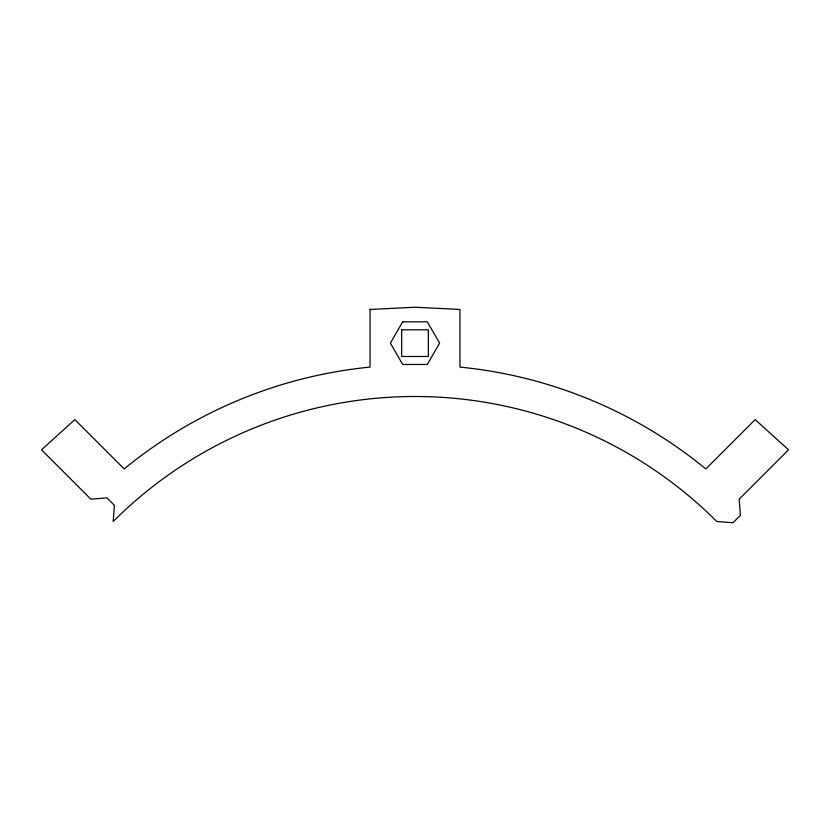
<?xml version="1.0" encoding="UTF-8"?>
<svg xmlns="http://www.w3.org/2000/svg" width="830" height="830" viewBox="0 0 830 830"><rect width="100%" height="100%" fill="white"/><g stroke="black" fill="none" stroke-linecap="round" stroke-linejoin="round"><path stroke-width="1.25" d="M370.066 309.445L370.066 367.088A458.44 458.44 0 0 0 124.168 468.94L74.835 419.607L41.5 449.819L90.833 499.162L106.987 497.896L114.436 505.346L113.181 521.51A426.838 426.838 0 0 1 716.819 521.51L732.973 522.765L740.422 515.316L739.167 499.162L788.5 449.819L755.165 419.607L705.832 468.94A458.44 458.44 0 0 0 459.934 367.088L459.934 309.445L415 307.235L370.066 309.445M401.658 329.8L401.658 356.475L428.342 356.475L428.342 329.8L401.658 329.8M402.685 321.812L390.38 343.132L402.685 364.463L427.315 364.463L439.63 343.132L427.315 321.812L402.685 321.812"/></g></svg>
